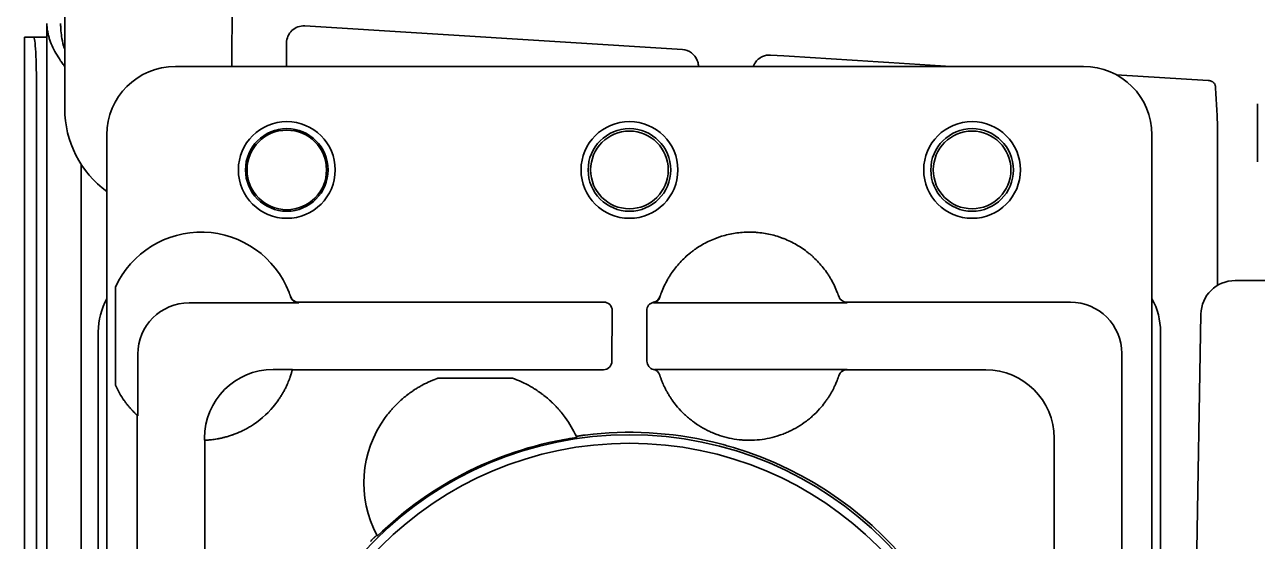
# Model space of a CAD drawing. Extents: x 6327 to 10269, y -393 to 3204.
# Drawn here: x 8426.8 to 8498.7, y 3037.5 to 3067.7 of the extents above; entities that cross this region are included whole.
import ezdxf

# ---------------------------------------------------------------- set-up
doc = ezdxf.new("R2010")
doc.units = 0
doc.header["$LTSCALE"] = 5
doc.layers.add('1', color=7, linetype='CONTINUOUS', true_color=0xffffff)

msp = doc.modelspace()

# ---------------------------------------------------------------- linework, layer by layer
at = {"layer": '1', "color": 7, "linetype": 'Continuous', "lineweight": 35}
for p, q in [((8429.113, 3124.696), (8429.113, 3062.759)), ((8429.114, 3124.696), (8429.114, 3062.759)), ((8428.073, 2432.326), (8428.073, 3067.726)), ((8443.121, 3067.586), (8465.167, 3066.208)), ((8426.773, 3066.926), (8426.775, 3066.926)), ((8426.773, 3066.926), (8426.773, 2417.526)), ((8427.305, 3066.926), (8426.775, 3066.926)), ((8427.305, 3066.926), (8428.073, 3066.926)), ((8442.058, 3065.226), (8442.058, 3066.587)), ((8470.304, 3065.887), (8471.084, 3065.838)), ((8488.573, 3065.226), (8435.572, 3065.226)), ((8495.855, 3064.403), (8490.487, 3064.739)), ((8427.462, 2420.526), (8427.462, 3063.926)), ((8498.722, 3059.656), (8498.722, 3063.046)), ((8429.113, 3062.759), (8429.114, 3062.759)), ((8496.396, 3052.439), (8496.396, 3061.478)), ((8431.573, 3061.227), (8431.573, 2984.226)), ((8492.573, 2984.226), (8492.573, 3061.227)), ((8430.073, 3059.504), (8430.073, 3023.731)), ((8432.073, 3046.608), (8432.073, 3052.344)), ((8497.427, 3052.726), (8739.519, 3052.726)), ((8442.774, 3051.424), (8436.375, 3051.424)), ((8460.567, 3051.463), (8442.761, 3051.463)), ((8474.774, 3051.424), (8463.599, 3051.424)), ((8474.294, 3051.783), (8474.287, 3051.804)), ((8487.81, 3051.463), (8474.761, 3051.463)), ((8461.051, 3048.016), (8461.066, 3050.963)), ((8463.079, 3050.963), (8463.094, 3048.016)), ((8494.973, 3024.726), (8495.427, 3050.761)), ((8431.073, 3049.727), (8431.073, 3025.678)), ((8493.073, 2995.726), (8493.073, 3049.727)), ((8433.375, 3048.424), (8433.375, 3044.828)), ((8490.81, 3024.232), (8490.81, 3048.464)), ((8441.27, 3047.528), (8442.399, 3047.528)), ((8442.399, 3047.528), (8442.397, 3047.519)), ((8442.397, 3047.519), (8450.288, 3047.519)), ((8450.288, 3047.519), (8450.385, 3047.519)), ((8450.385, 3047.519), (8450.882, 3047.52)), ((8450.883, 3047.52), (8455.263, 3047.52)), ((8455.263, 3047.52), (8455.761, 3047.519)), ((8455.761, 3047.519), (8455.858, 3047.519)), ((8455.858, 3047.519), (8460.552, 3047.519)), ((8463.529, 3047.528), (8474.774, 3047.528)), ((8474.297, 3047.179), (8474.297, 3047.18)), ((8474.771, 3047.519), (8482.866, 3047.519)), ((8455.263, 3047.02), (8450.883, 3047.02)), ((8433.336, 3044.864), (8433.336, 3024.232)), ((8437.271, 3043.403), (8437.271, 3043.529)), ((8486.866, 3043.52), (8486.866, 3024.247)), ((8437.28, 3043.404), (8437.271, 3043.403)), ((8437.28, 3024.247), (8437.28, 3043.404))]:
    msp.add_line(p, q, dxfattribs=at)
for centre, radius in [((8442.073, 3059.182), 2.825), ((8442.073, 3059.182), 2.411), ((8442.073, 3059.182), 2.32), ((8462.073, 3059.182), 2.825), ((8462.073, 3059.182), 2.411), ((8462.073, 3059.182), 2.267), ((8482.073, 3059.182), 2.825), ((8482.073, 3059.182), 2.411), ((8482.073, 3059.182), 2.267), ((8462.073, 3022.726), 21), ((8462.073, 3022.726), 20.5)]:
    msp.add_circle(centre, radius, dxfattribs=at)
for centre, radius, start, end in [((8437.073, 3050.052), 5.5, 21.10696, 155.38002), ((8497.427, 3050.726), 2, 90, 179), ((8437.073, 3048.9), 5.5, 204.61998, 215.33124), ((8437.073, 3048.9), 5.5, 301.52607, 319.88439), ((8453.073, 3040.9), 6.5, 143.94816, 207.95034), ((8453.073, 3040.9), 6.5, 24.74098, 36.05184), ((8462.073, 3022.726), 21.07, 98.38924, 134.30208), ((8462.073, 3022.726), 21.14, 76.75031, 97.03063), ((8462.073, 3022.726), 21.14, 286.69802, 73.30233)]:
    msp.add_arc(centre, radius, start, end, dxfattribs=at)
for centre, major_axis, ratio, start_param, end_param in [((8438.738, 3070.121), (0, -8.4), 0.017478, 0.948659, 1.5709), ((8443.058, 3066.587), (-0.478, -0.879), 0.998825, 3.575991, 5.210091), ((8427.305, 3063.926), (0, -3), 0.052336, 1.570796, 3.141593), ((8465.102, 3065.21), (-0.746, -0.667), 0.998687, 2.784567, 3.918945), ((8470.241, 3064.889), (-0.478, -0.879), 0.998825, 3.575991, 4.057119), ((8468.313, 3065.833), (52.867, -3.294), 0.003362, 1.331984, 1.518572), ((8435.573, 3061.226), (2.829, -2.829), 0.999695, 2.356347, 3.926839), ((8488.572, 3061.226), (-2.829, -2.829), 0.999695, 2.356347, 3.926839), ((8435.12, 3062.774), (-4.251, -4.251), 0.997946, 5.499157, 6.437737), ((8435.073, 3049.726), (-2.829, 2.829), 0.999695, 0.279915, 0.785246), ((8436.376, 3048.423), (-2.122, 2.122), 0.999695, 5.497939, 7.068431), ((8437.065, 3050.05), (-5.228, -1.734), 0.999252, 3.138522, 3.145428), ((8442.761, 3051.963), (0.474, 0.159), 0.999831, 3.141593, 4.388346), ((8437.072, 3049.552), (-5.684, -1.924), 0.999938, 3.132345, 3.139281), ((8460.566, 3050.963), (-0.224, -0.448), 0.999239, 2.03449, 3.605134), ((8463.579, 3050.963), (0.224, -0.448), 0.999239, 2.880101, 4.248696), ((8463.379, 3051.943), (-0.473, 0.161), 0.999761, 2.10121, 3.149501), ((8463.599, 3050.924), (0.224, -0.447), 0.99981, 2.678052, 2.916971), ((8474.761, 3051.963), (0.475, 0.157), 0.999831, 3.145682, 4.39242), ((8487.809, 3048.463), (-2.122, -2.122), 0.999543, 2.356347, 3.926839), ((8489.072, 3049.726), (2.829, 2.829), 0.999695, 5.497939, 6.003271), ((8460.552, 3048.019), (-0.447, -0.224), 0.99981, 1.107255, 2.677899), ((8463.594, 3048.019), (0.447, -0.224), 0.99981, 3.605286, 4.952817), ((8441.271, 3043.528), (2.829, -2.829), 0.999695, 2.356347, 3.926839), ((8463.367, 3047.045), (-0.476, -0.155), 0.999754, 3.133975, 4.161422), ((8474.771, 3047.019), (-0.475, 0.156), 0.999831, 5.030486, 6.282512), ((8482.866, 3043.519), (2.828, -2.828), 0.999924, 0.78555, 2.356042), ((8435.374, 10271.538), (0, -7227.617), 0.017452, 6.267025, 6.267338), ((3762.892, 2237.685), (-4696.559, -804.417), 0.03512, 3.150702, 3.151017), ((11934.696, 6284.548), (-3486.444, -3247.993), 0.03512, 6.273761, 6.274076)]:
    msp.add_ellipse(centre, major_axis=major_axis, ratio=ratio, start_param=start_param, end_param=end_param, dxfattribs=at)
for points, knots in [([(8429.095, 3065.247), (8429.072, 3065.279), (8429.049, 3065.31), (8429, 3065.378), (8428.975, 3065.414), (8428.924, 3065.487), (8428.899, 3065.523), (8428.775, 3065.705), (8428.683, 3065.85), (8428.515, 3066.141), (8428.441, 3066.285), (8428.31, 3066.572), (8428.255, 3066.716), (8428.188, 3066.932), (8428.168, 3067.004), (8428.142, 3067.112), (8428.134, 3067.149), (8428.12, 3067.222), (8428.113, 3067.258), (8428.084, 3067.439), (8428.073, 3067.583), (8428.073, 3067.726)], [0, 0, 0, 0, 0.038209, 0.038209, 0.081926, 0.081926, 0.125644, 0.125644, 0.300515, 0.300515, 0.475387, 0.475387, 0.650258, 0.650258, 0.737693, 0.737693, 0.781411, 0.781411, 0.825129, 0.825129, 1, 1, 1, 1]), ([(8428.873, 3067.726), (8428.873, 3067.69), (8428.873, 3067.654), (8428.875, 3067.581), (8428.876, 3067.545), (8428.881, 3067.436), (8428.886, 3067.364), (8428.905, 3067.147), (8428.924, 3067.003), (8428.983, 3066.665), (8429.027, 3066.471), (8429.082, 3066.275)], [0, 0, 0, 0, 0.074552, 0.074552, 0.149103, 0.149103, 0.298207, 0.298207, 0.596413, 0.596413, 1, 1, 1, 1]), ([(8469.301, 3065.227), (8469.302, 3065.23), (8469.303, 3065.234), (8469.313, 3065.261), (8469.332, 3065.305), (8469.353, 3065.349), (8469.377, 3065.391), (8469.389, 3065.412), (8469.429, 3065.473), (8469.486, 3065.549), (8469.554, 3065.617), (8469.609, 3065.664), (8469.628, 3065.679), (8469.667, 3065.708), (8469.687, 3065.722), (8469.748, 3065.76), (8469.791, 3065.783), (8469.835, 3065.803)], [0, 0, 0, 0, 0.015351, 0.015351, 0.104864, 0.194378, 0.194378, 0.283892, 0.283892, 0.462919, 0.641946, 0.641946, 0.731459, 0.731459, 0.820973, 0.820973, 1, 1, 1, 1]), ([(8466.034, 3065.574), (8466.057, 3065.516), (8466.074, 3065.457), (8466.091, 3065.366), (8466.095, 3065.335), (8466.101, 3065.273), (8466.102, 3065.242), (8466.102, 3065.211)], [0, 0, 0, 0, 0.5, 0.5, 0.75, 0.75, 1, 1, 1, 1]), ([(8495.855, 3064.403), (8495.88, 3064.402), (8495.905, 3064.399), (8495.941, 3064.393), (8495.954, 3064.39), (8495.978, 3064.384), (8495.99, 3064.38), (8496.025, 3064.368), (8496.048, 3064.358), (8496.082, 3064.34), (8496.093, 3064.334), (8496.114, 3064.32), (8496.135, 3064.305), (8496.155, 3064.288), (8496.173, 3064.27), (8496.182, 3064.26), (8496.207, 3064.23), (8496.222, 3064.209), (8496.238, 3064.18), (8496.241, 3064.174), (8496.246, 3064.162), (8496.249, 3064.156), (8496.257, 3064.138), (8496.261, 3064.125), (8496.272, 3064.088), (8496.276, 3064.062), (8496.277, 3064.035)], [0, 0, 0, 0, 0.125, 0.125, 0.1875, 0.1875, 0.25, 0.25, 0.375, 0.375, 0.4375, 0.4375, 0.5, 0.5625, 0.5625, 0.625, 0.625, 0.75, 0.75, 0.78125, 0.78125, 0.8125, 0.8125, 0.875, 0.875, 1, 1, 1, 1]), ([(8496.278, 3064.035), (8496.289, 3063.822), (8496.302, 3063.609), (8496.328, 3063.183), (8496.341, 3062.97), (8496.377, 3062.331), (8496.396, 3061.904), (8496.396, 3061.478)], [0, 0, 0, 0, 0.25, 0.25, 0.5, 0.5, 1, 1, 1, 1]), ([(8474.204, 3052.033), (8474.104, 3052.292), (8473.985, 3052.542), (8473.83, 3052.813), (8473.812, 3052.843), (8473.777, 3052.903), (8473.759, 3052.932), (8473.704, 3053.021), (8473.666, 3053.079), (8473.55, 3053.25), (8473.468, 3053.361), (8473.213, 3053.684), (8473.027, 3053.885), (8472.775, 3054.12), (8472.698, 3054.19), (8472.619, 3054.257), (8472.566, 3054.301), (8472.539, 3054.323), (8472.403, 3054.432), (8472.292, 3054.514), (8471.952, 3054.747), (8471.715, 3054.884), (8471.344, 3055.064), (8471.218, 3055.119), (8471.057, 3055.182), (8471.025, 3055.195), (8470.96, 3055.219), (8470.927, 3055.231), (8470.829, 3055.265), (8470.763, 3055.287), (8470.433, 3055.389), (8470.166, 3055.45), (8469.759, 3055.511), (8469.623, 3055.527), (8469.417, 3055.542), (8469.313, 3055.548), (8469.209, 3055.551), (8469.14, 3055.552), (8469.105, 3055.552), (8468.793, 3055.552), (8468.519, 3055.531), (8467.977, 3055.449), (8467.709, 3055.388), (8467.412, 3055.296), (8467.379, 3055.285), (8467.313, 3055.263), (8467.28, 3055.252), (8467.182, 3055.217), (8467.117, 3055.193), (8466.924, 3055.117), (8466.798, 3055.062), (8466.428, 3054.882), (8466.191, 3054.745), (8465.907, 3054.55), (8465.822, 3054.49), (8465.74, 3054.427), (8465.685, 3054.385), (8465.657, 3054.363), (8465.522, 3054.255), (8465.418, 3054.164), (8465.116, 3053.883), (8464.931, 3053.681), (8464.675, 3053.358), (8464.594, 3053.247), (8464.497, 3053.104), (8464.478, 3053.075), (8464.44, 3053.016), (8464.421, 3052.987), (8464.366, 3052.899), (8464.331, 3052.839), (8464.159, 3052.538), (8464.04, 3052.288), (8463.94, 3052.029)], [0, 0, 0, 0, 0.0625, 0.0625, 0.070313, 0.070313, 0.078125, 0.078125, 0.09375, 0.09375, 0.125, 0.125, 0.1875, 0.1875, 0.203125, 0.210938, 0.210938, 0.21875, 0.21875, 0.25, 0.25, 0.3125, 0.3125, 0.34375, 0.34375, 0.351563, 0.351563, 0.359375, 0.359375, 0.375, 0.375, 0.4375, 0.4375, 0.46875, 0.46875, 0.484375, 0.492188, 0.492188, 0.5, 0.5, 0.5625, 0.5625, 0.625, 0.625, 0.632812, 0.632812, 0.640625, 0.640625, 0.65625, 0.65625, 0.6875, 0.6875, 0.75, 0.75, 0.765625, 0.773437, 0.773437, 0.78125, 0.78125, 0.8125, 0.8125, 0.875, 0.875, 0.90625, 0.90625, 0.914062, 0.914062, 0.921875, 0.921875, 0.9375, 0.9375, 1, 1, 1, 1]), ([(8442.287, 3051.804), (8442.286, 3051.804), (8442.286, 3051.806), (8442.284, 3051.812), (8442.282, 3051.816), (8442.278, 3051.828), (8442.276, 3051.835), (8442.27, 3051.852), (8442.267, 3051.861), (8442.26, 3051.882), (8442.255, 3051.894), (8442.247, 3051.919), (8442.242, 3051.932), (8442.234, 3051.953), (8442.232, 3051.96), (8442.226, 3051.974), (8442.224, 3051.981), (8442.215, 3052.003), (8442.21, 3052.018), (8442.204, 3052.033)], [0, 0, 0, 0, 0.125, 0.125, 0.25, 0.25, 0.375, 0.375, 0.5, 0.5, 0.625, 0.625, 0.75, 0.75, 0.8125, 0.8125, 0.875, 0.875, 1, 1, 1, 1]), ([(8442.774, 3051.424), (8442.747, 3051.424), (8442.695, 3051.428), (8442.645, 3051.44), (8442.607, 3051.452), (8442.595, 3051.457), (8442.571, 3051.467), (8442.559, 3051.472), (8442.524, 3051.49), (8442.502, 3051.503), (8442.47, 3051.526), (8442.46, 3051.534), (8442.44, 3051.551), (8442.43, 3051.56), (8442.402, 3051.588), (8442.386, 3051.607), (8442.355, 3051.65), (8442.341, 3051.672), (8442.317, 3051.719), (8442.307, 3051.743), (8442.299, 3051.768)], [0, 0, 0, 0, 0.125, 0.25, 0.25, 0.3125, 0.3125, 0.375, 0.375, 0.5, 0.5, 0.5625, 0.5625, 0.625, 0.625, 0.75, 0.75, 0.875, 0.875, 1, 1, 1, 1]), ([(8463.481, 3051.41), (8463.48, 3051.416), (8463.48, 3051.422), (8463.48, 3051.437), (8463.479, 3051.445), (8463.479, 3051.453)], [0, 0, 0, 0, 0.441588, 0.441588, 1, 1, 1, 1]), ([(8463.838, 3051.742), (8463.825, 3051.701), (8463.807, 3051.663), (8463.779, 3051.618), (8463.773, 3051.609), (8463.76, 3051.592), (8463.753, 3051.583), (8463.733, 3051.559), (8463.704, 3051.528), (8463.671, 3051.501), (8463.645, 3051.483), (8463.636, 3051.477), (8463.618, 3051.465), (8463.609, 3051.46), (8463.562, 3051.435), (8463.522, 3051.42), (8463.481, 3051.41)], [0, 0, 0, 0, 0.25, 0.25, 0.3125, 0.3125, 0.375, 0.375, 0.5, 0.625, 0.625, 0.6875, 0.6875, 0.75, 0.75, 1, 1, 1, 1]), ([(8463.94, 3052.029), (8463.935, 3052.014), (8463.929, 3051.998), (8463.92, 3051.976), (8463.917, 3051.968), (8463.912, 3051.953), (8463.909, 3051.946), (8463.901, 3051.924), (8463.896, 3051.911), (8463.889, 3051.891), (8463.887, 3051.885), (8463.883, 3051.872), (8463.881, 3051.866), (8463.875, 3051.849), (8463.871, 3051.839), (8463.867, 3051.825), (8463.865, 3051.821), (8463.862, 3051.813), (8463.861, 3051.81), (8463.858, 3051.8), (8463.856, 3051.795), (8463.854, 3051.789), (8463.854, 3051.788), (8463.853, 3051.786), (8463.853, 3051.785), (8463.853, 3051.785)], [0, 0, 0, 0, 0.125, 0.125, 0.1875, 0.1875, 0.25, 0.25, 0.375, 0.375, 0.4375, 0.4375, 0.5, 0.5, 0.625, 0.625, 0.6875, 0.6875, 0.75, 0.75, 0.875, 0.875, 0.9375, 0.9375, 1, 1, 1, 1]), ([(8474.287, 3051.804), (8474.287, 3051.804), (8474.286, 3051.806), (8474.284, 3051.81), (8474.284, 3051.812), (8474.282, 3051.817), (8474.281, 3051.819), (8474.279, 3051.828), (8474.276, 3051.835), (8474.272, 3051.847), (8474.27, 3051.852), (8474.267, 3051.861), (8474.265, 3051.866), (8474.26, 3051.882), (8474.256, 3051.894), (8474.249, 3051.912), (8474.247, 3051.919), (8474.242, 3051.932), (8474.239, 3051.939), (8474.232, 3051.959), (8474.227, 3051.974), (8474.218, 3051.996), (8474.215, 3052.003), (8474.21, 3052.018), (8474.207, 3052.026), (8474.204, 3052.033)], [0, 0, 0, 0, 0.125, 0.125, 0.1875, 0.1875, 0.25, 0.25, 0.375, 0.375, 0.4375, 0.4375, 0.5, 0.5, 0.625, 0.625, 0.6875, 0.6875, 0.75, 0.75, 0.875, 0.875, 0.9375, 0.9375, 1, 1, 1, 1]), ([(8442.397, 3047.519), (8442.396, 3047.518), (8442.395, 3047.512), (8442.39, 3047.495), (8442.384, 3047.47), (8442.373, 3047.43), (8442.365, 3047.401), (8442.363, 3047.395), (8442.359, 3047.382), (8442.357, 3047.375), (8442.351, 3047.355), (8442.347, 3047.341), (8442.334, 3047.295), (8442.313, 3047.228), (8442.287, 3047.148), (8442.265, 3047.084), (8442.253, 3047.051), (8442.24, 3047.016), (8442.232, 3046.992), (8442.227, 3046.98), (8442.204, 3046.92), (8442.184, 3046.869), (8442.12, 3046.711), (8442.07, 3046.597), (8441.996, 3046.447), (8441.981, 3046.417), (8441.949, 3046.356), (8441.933, 3046.325), (8441.883, 3046.232), (8441.848, 3046.17), (8441.774, 3046.044), (8441.735, 3045.981), (8441.674, 3045.886), (8441.653, 3045.855), (8441.61, 3045.791), (8441.588, 3045.759), (8441.477, 3045.601), (8441.381, 3045.477), (8441.279, 3045.356)], [0, 0, 0, 0, 0.0625, 0.0625, 0.125, 0.1875, 0.1875, 0.203125, 0.203125, 0.21875, 0.21875, 0.25, 0.25, 0.3125, 0.375, 0.375, 0.40625, 0.421875, 0.421875, 0.4375, 0.4375, 0.5, 0.5, 0.625, 0.625, 0.65625, 0.65625, 0.6875, 0.6875, 0.75, 0.75, 0.8125, 0.8125, 0.84375, 0.84375, 0.875, 0.875, 1, 1, 1, 1]), ([(8463.842, 3047.2), (8463.843, 3047.198), (8463.847, 3047.184), (8463.859, 3047.149), (8463.864, 3047.135), (8463.873, 3047.109), (8463.876, 3047.1), (8463.883, 3047.081), (8463.886, 3047.07), (8463.906, 3047.015), (8463.925, 3046.962), (8463.961, 3046.871), (8463.974, 3046.838), (8463.996, 3046.787), (8464.003, 3046.769), (8464.019, 3046.733), (8464.027, 3046.714), (8464.035, 3046.695)], [0, 0, 0, 0, 0.25, 0.25, 0.375, 0.375, 0.4375, 0.4375, 0.5, 0.5, 0.75, 0.75, 0.875, 0.875, 0.9375, 0.9375, 1, 1, 1, 1]), ([(8473.267, 3045.343), (8473.354, 3045.446), (8473.437, 3045.551), (8473.554, 3045.711), (8473.592, 3045.765), (8473.646, 3045.846), (8473.664, 3045.873), (8473.7, 3045.927), (8473.717, 3045.954), (8473.802, 3046.089), (8473.863, 3046.194), (8473.944, 3046.346), (8473.97, 3046.396), (8474, 3046.457), (8474.006, 3046.469), (8474.018, 3046.493), (8474.024, 3046.505), (8474.041, 3046.54), (8474.052, 3046.563), (8474.104, 3046.676), (8474.139, 3046.757), (8474.176, 3046.848), (8474.183, 3046.865), (8474.193, 3046.89), (8474.196, 3046.899), (8474.202, 3046.915), (8474.218, 3046.955), (8474.241, 3047.018), (8474.257, 3047.063), (8474.267, 3047.092), (8474.27, 3047.101), (8474.276, 3047.118), (8474.279, 3047.125), (8474.286, 3047.145), (8474.293, 3047.166), (8474.295, 3047.175), (8474.296, 3047.176)], [0, 0, 0, 0, 0.125, 0.125, 0.1875, 0.1875, 0.21875, 0.21875, 0.25, 0.25, 0.375, 0.375, 0.4375, 0.4375, 0.453125, 0.453125, 0.46875, 0.46875, 0.5, 0.5, 0.625, 0.625, 0.65625, 0.65625, 0.671875, 0.671875, 0.6875, 0.75, 0.8125, 0.8125, 0.84375, 0.84375, 0.875, 0.875, 0.9375, 1, 1, 1, 1]), ([(8474.299, 3047.184), (8474.307, 3047.209), (8474.327, 3047.257), (8474.354, 3047.302), (8474.377, 3047.334), (8474.386, 3047.344), (8474.403, 3047.364), (8474.411, 3047.373), (8474.439, 3047.401), (8474.459, 3047.418), (8474.491, 3047.441), (8474.502, 3047.448), (8474.524, 3047.462), (8474.535, 3047.468), (8474.57, 3047.486), (8474.594, 3047.496), (8474.644, 3047.512), (8474.669, 3047.518), (8474.721, 3047.526), (8474.747, 3047.528), (8474.774, 3047.528)], [0, 0, 0, 0, 0.125, 0.25, 0.25, 0.3125, 0.3125, 0.375, 0.375, 0.5, 0.5, 0.5625, 0.5625, 0.625, 0.625, 0.75, 0.75, 0.875, 0.875, 1, 1, 1, 1]), ([(8474.774, 3047.528), (8474.773, 3047.527), (8474.773, 3047.525), (8474.772, 3047.522), (8474.771, 3047.521), (8474.771, 3047.519)], [0, 0, 0, 0, 0.496999, 0.496999, 1, 1, 1, 1]), ([(8449.813, 3046.523), (8449.788, 3046.509), (8449.759, 3046.492), (8449.712, 3046.463), (8449.695, 3046.453), (8449.661, 3046.432), (8449.644, 3046.422), (8449.589, 3046.388), (8449.551, 3046.363), (8449.492, 3046.325), (8449.472, 3046.312), (8449.432, 3046.284), (8449.411, 3046.27), (8449.349, 3046.227), (8449.307, 3046.198), (8449.221, 3046.136), (8449.177, 3046.103), (8449.046, 3046.003), (8448.956, 3045.931), (8448.843, 3045.835), (8448.82, 3045.815), (8448.774, 3045.776), (8448.706, 3045.715), (8448.638, 3045.653), (8448.504, 3045.524), (8448.414, 3045.435), (8448.282, 3045.294), (8448.239, 3045.245), (8448.173, 3045.171), (8448.152, 3045.146), (8448.108, 3045.096), (8448.087, 3045.07), (8447.98, 3044.941), (8447.898, 3044.835), (8447.818, 3044.725)], [0, 0, 0, 0, 0.0625, 0.0625, 0.09375, 0.09375, 0.125, 0.125, 0.1875, 0.1875, 0.21875, 0.21875, 0.25, 0.25, 0.3125, 0.3125, 0.375, 0.375, 0.5, 0.5, 0.53125, 0.53125, 0.5625, 0.625, 0.625, 0.75, 0.75, 0.8125, 0.8125, 0.84375, 0.84375, 0.875, 0.875, 1, 1, 1, 1]), ([(8450.459, 3046.851), (8450.101, 3046.694), (8449.899, 3046.573), (8449.813, 3046.523), (8449.813, 3046.523), (8449.813, 3046.523)], [0, 0, 0, 0, 0.99996, 0.99996, 1, 1, 1, 1]), ([(8458.328, 3044.725), (8458.248, 3044.835), (8458.166, 3044.941), (8458.039, 3045.094), (8457.996, 3045.145), (8457.93, 3045.219), (8457.909, 3045.243), (8457.864, 3045.292), (8457.842, 3045.316), (8457.798, 3045.364), (8457.775, 3045.387), (8457.73, 3045.434), (8457.708, 3045.457), (8457.64, 3045.525), (8457.595, 3045.569), (8457.46, 3045.697), (8457.37, 3045.778), (8457.191, 3045.93), (8457.101, 3046.002), (8456.969, 3046.103), (8456.925, 3046.136), (8456.838, 3046.198), (8456.796, 3046.228), (8456.713, 3046.285), (8456.673, 3046.312), (8456.614, 3046.351), (8456.595, 3046.363), (8456.557, 3046.387), (8456.538, 3046.399), (8456.484, 3046.433), (8456.45, 3046.454), (8456.387, 3046.492), (8456.358, 3046.509), (8456.333, 3046.523)], [0, 0, 0, 0, 0.125, 0.125, 0.1875, 0.1875, 0.21875, 0.21875, 0.25, 0.25, 0.28125, 0.28125, 0.3125, 0.3125, 0.375, 0.375, 0.5, 0.5, 0.625, 0.625, 0.6875, 0.6875, 0.75, 0.75, 0.8125, 0.8125, 0.84375, 0.84375, 0.875, 0.875, 0.9375, 0.9375, 1, 1, 1, 1]), ([(8464.035, 3046.695), (8464.055, 3046.649), (8464.077, 3046.6), (8464.125, 3046.499), (8464.151, 3046.447), (8464.193, 3046.365), (8464.215, 3046.324), (8464.238, 3046.281), (8464.253, 3046.253), (8464.261, 3046.238), (8464.302, 3046.166), (8464.336, 3046.108), (8464.407, 3045.99), (8464.445, 3045.931), (8464.504, 3045.842), (8464.524, 3045.812), (8464.565, 3045.752), (8464.586, 3045.722), (8464.693, 3045.573), (8464.784, 3045.457), (8464.881, 3045.343)], [0, 0, 0, 0, 0.125, 0.125, 0.25, 0.25, 0.3125, 0.34375, 0.34375, 0.375, 0.375, 0.5, 0.5, 0.625, 0.625, 0.6875, 0.6875, 0.75, 0.75, 1, 1, 1, 1]), ([(8433.336, 3044.864), (8433.335, 3044.865), (8433.333, 3044.867), (8433.324, 3044.875), (8433.318, 3044.881), (8433.306, 3044.892), (8433.301, 3044.897), (8433.292, 3044.906), (8433.286, 3044.911), (8433.27, 3044.926), (8433.257, 3044.938), (8433.237, 3044.958), (8433.23, 3044.965), (8433.215, 3044.98), (8433.207, 3044.987), (8433.184, 3045.01), (8433.168, 3045.027), (8433.134, 3045.061), (8433.116, 3045.079), (8433.089, 3045.108), (8433.08, 3045.118), (8433.061, 3045.138), (8433.052, 3045.148), (8433.005, 3045.198), (8432.966, 3045.241), (8432.908, 3045.307), (8432.889, 3045.33), (8432.85, 3045.376), (8432.83, 3045.4), (8432.772, 3045.471), (8432.734, 3045.519), (8432.659, 3045.618), (8432.622, 3045.668), (8432.586, 3045.719)], [0, 0, 0, 0, 0.0625, 0.0625, 0.125, 0.125, 0.15625, 0.15625, 0.1875, 0.1875, 0.25, 0.25, 0.28125, 0.28125, 0.3125, 0.3125, 0.375, 0.375, 0.4375, 0.4375, 0.46875, 0.46875, 0.5, 0.5, 0.625, 0.625, 0.6875, 0.6875, 0.75, 0.75, 0.875, 0.875, 1, 1, 1, 1]), ([(8464.881, 3045.343), (8465.011, 3045.19), (8465.148, 3045.045), (8465.365, 3044.84), (8465.44, 3044.773), (8465.554, 3044.676), (8465.593, 3044.644), (8465.671, 3044.582), (8465.71, 3044.551), (8465.908, 3044.4), (8466.072, 3044.289), (8466.411, 3044.086), (8466.586, 3043.993), (8466.855, 3043.869), (8466.947, 3043.829), (8467.085, 3043.774), (8467.132, 3043.756), (8467.226, 3043.722), (8467.273, 3043.705), (8467.51, 3043.626), (8467.701, 3043.573), (8468.087, 3043.488), (8468.282, 3043.456), (8468.577, 3043.424), (8468.676, 3043.416), (8468.825, 3043.408), (8468.874, 3043.406), (8468.974, 3043.403), (8469.024, 3043.402), (8469.274, 3043.402), (8469.473, 3043.413), (8469.866, 3043.456), (8470.061, 3043.488), (8470.447, 3043.573), (8470.638, 3043.626), (8470.875, 3043.706), (8470.923, 3043.722), (8471.016, 3043.757), (8471.156, 3043.81), (8471.292, 3043.869), (8471.562, 3043.993), (8471.736, 3044.086), (8472.075, 3044.289), (8472.24, 3044.4), (8472.438, 3044.551), (8472.478, 3044.582), (8472.556, 3044.645), (8472.672, 3044.74), (8472.783, 3044.84), (8473, 3045.045), (8473.137, 3045.19), (8473.267, 3045.343)], [0, 0, 0, 0, 0.0625, 0.0625, 0.09375, 0.09375, 0.109375, 0.109375, 0.125, 0.125, 0.1875, 0.1875, 0.25, 0.25, 0.28125, 0.28125, 0.296875, 0.296875, 0.3125, 0.3125, 0.375, 0.375, 0.4375, 0.4375, 0.46875, 0.46875, 0.484375, 0.484375, 0.5, 0.5, 0.5625, 0.5625, 0.625, 0.625, 0.6875, 0.6875, 0.703125, 0.703125, 0.71875, 0.75, 0.75, 0.8125, 0.8125, 0.875, 0.875, 0.890625, 0.890625, 0.90625, 0.9375, 0.9375, 1, 1, 1, 1]), ([(8439.949, 3044.212), (8439.877, 3044.168), (8439.805, 3044.126), (8439.66, 3044.046), (8439.587, 3044.007), (8439.366, 3043.898), (8439.217, 3043.832), (8439.029, 3043.759), (8438.992, 3043.745), (8438.935, 3043.725), (8438.917, 3043.718), (8438.879, 3043.705), (8438.786, 3043.673), (8438.695, 3043.644), (8438.552, 3043.602), (8438.482, 3043.583), (8438.346, 3043.549), (8438.279, 3043.533), (8438.214, 3043.52)], [0, 0, 0, 0, 0.125, 0.125, 0.25, 0.25, 0.5, 0.5, 0.5625, 0.5625, 0.59375, 0.59375, 0.625, 0.75, 0.75, 0.875, 0.875, 1, 1, 1, 1]), ([(8438.214, 3043.52), (8438.143, 3043.504), (8438.076, 3043.492), (8437.948, 3043.469), (8437.888, 3043.46), (8437.774, 3043.444), (8437.72, 3043.438), (8437.621, 3043.427), (8437.577, 3043.423), (8437.496, 3043.416), (8437.461, 3043.413), (8437.398, 3043.409), (8437.372, 3043.408), (8437.328, 3043.406), (8437.295, 3043.404), (8437.282, 3043.404), (8437.28, 3043.404)], [0, 0, 0, 0, 0.125, 0.125, 0.25, 0.25, 0.375, 0.375, 0.5, 0.5, 0.625, 0.625, 0.75, 0.75, 0.875, 1, 1, 1, 1]), ([(8459.485, 3043.707), (8459.452, 3043.703), (8459.419, 3043.698), (8459.371, 3043.692), (8459.355, 3043.69), (8459.323, 3043.685), (8459.307, 3043.683), (8459.261, 3043.676), (8459.232, 3043.672), (8459.19, 3043.665), (8459.177, 3043.663), (8459.157, 3043.66), (8459.151, 3043.659), (8459.138, 3043.656), (8459.132, 3043.655), (8459.102, 3043.65), (8459.081, 3043.646), (8459.057, 3043.642), (8459.053, 3043.641), (8459.044, 3043.639), (8459.04, 3043.638), (8459.028, 3043.636), (8459.021, 3043.634), (8459.001, 3043.63), (8458.992, 3043.627), (8458.982, 3043.624), (8458.98, 3043.623), (8458.977, 3043.621), (8458.976, 3043.621), (8458.976, 3043.62)], [0, 0, 0, 0, 0.125, 0.125, 0.1875, 0.1875, 0.25, 0.25, 0.375, 0.375, 0.4375, 0.4375, 0.46875, 0.46875, 0.5, 0.5, 0.625, 0.625, 0.65625, 0.65625, 0.6875, 0.6875, 0.75, 0.75, 0.875, 0.875, 0.9375, 0.9375, 1, 1, 1, 1]), ([(8468.147, 3042.974), (8468.045, 3043.005), (8467.943, 3043.035), (8467.739, 3043.092), (8467.535, 3043.149), (8467.33, 3043.202), (8467.124, 3043.254), (8467.021, 3043.279), (8466.918, 3043.303)], [0, 0, 0, 0, 0.25, 0.25, 0.5, 0.75, 0.75, 1, 1, 1, 1]), ([(8447.331, 3037.853), (8447.331, 3037.854), (8447.327, 3037.853), (8447.319, 3037.847), (8447.316, 3037.845), (8447.31, 3037.84), (8447.308, 3037.838), (8447.303, 3037.835), (8447.301, 3037.833), (8447.288, 3037.822), (8447.276, 3037.812), (8447.255, 3037.793), (8447.247, 3037.786), (8447.231, 3037.771), (8447.214, 3037.755), (8447.195, 3037.738), (8447.176, 3037.72), (8447.166, 3037.711), (8447.135, 3037.682), (8447.114, 3037.661), (8447.081, 3037.628), (8447.07, 3037.617), (8447.047, 3037.595), (8447.035, 3037.583), (8447, 3037.548), (8446.977, 3037.525), (8446.953, 3037.501)], [0, 0, 0, 0, 0.125, 0.125, 0.1875, 0.1875, 0.21875, 0.21875, 0.25, 0.25, 0.375, 0.375, 0.4375, 0.4375, 0.5, 0.5625, 0.5625, 0.625, 0.625, 0.75, 0.75, 0.8125, 0.8125, 0.875, 0.875, 1, 1, 1, 1])]:
    msp.add_open_spline(points, degree=3, knots=knots, dxfattribs=at)
for points, degree in [([(8463.853, 3051.785), (8463.848, 3051.771), (8463.843, 3051.757), (8463.838, 3051.742)], 3), ([(8474.294, 3051.783), (8474.299, 3051.767)], 1), ([(8450.385, 3047.519), (8450.353, 3047.519), (8450.32, 3047.519), (8450.288, 3047.519)], 3), ([(8455.761, 3047.519), (8455.793, 3047.519), (8455.825, 3047.519), (8455.858, 3047.519)], 3), ([(8463.839, 3047.21), (8463.84, 3047.207), (8463.841, 3047.203), (8463.842, 3047.2)], 3), ([(8474.299, 3047.185), (8474.297, 3047.18)], 1), ([(8450.883, 3047.02), (8450.459, 3046.851)], 1), ([(8455.687, 3046.851), (8455.263, 3047.02)], 1), ([(8456.333, 3046.523), (8456.244, 3046.574), (8456.037, 3046.697), (8455.687, 3046.851)], 3)]:
    msp.add_open_spline(points, degree=degree, dxfattribs=at)

doc.saveas('drawing.dxf')
